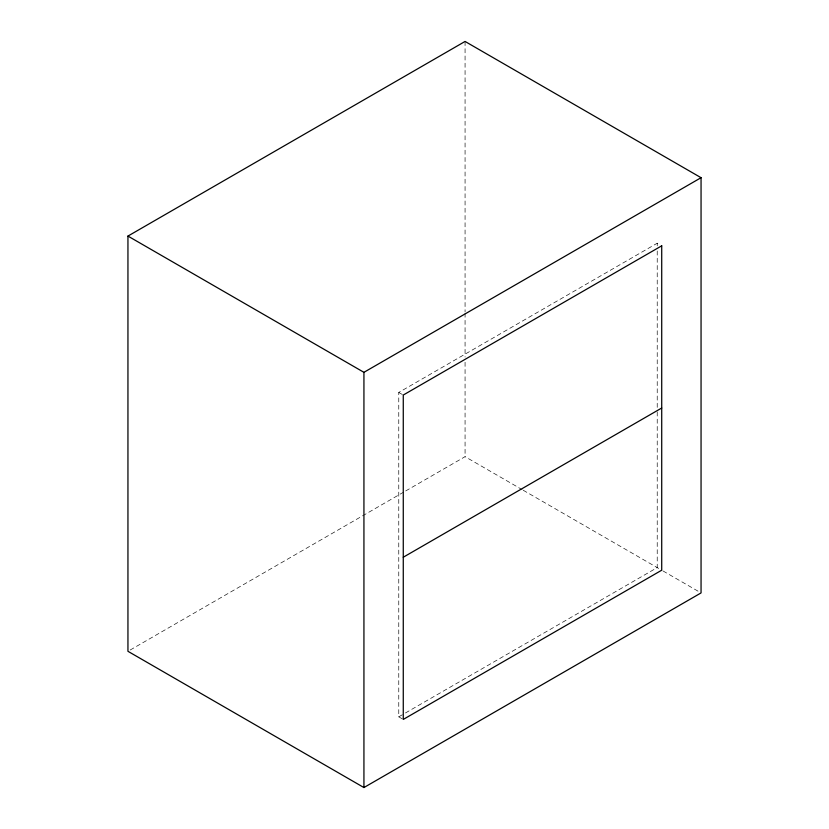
<?xml version="1.0" encoding="UTF-8"?>
<svg xmlns="http://www.w3.org/2000/svg" width="829" height="829" viewBox="0 0 829 829"><rect width="100%" height="100%" fill="white"/><g stroke="black" fill="none" stroke-linecap="round" stroke-linejoin="round"><path stroke-width="0.62" stroke-dasharray="4.14 3.11" d="M402.366 718.909L398.77 716.836L398.77 392.438L657.221 243.218L659.925 244.773M130.194 650.009L404.583 491.587M405.713 490.944L465.069 456.675L522.104 489.607M398.77 716.836L404.365 713.603M405.485 712.961L657.221 567.616L657.221 409.94M398.77 392.438L402.366 394.511M523.223 490.25L661.905 570.321M663.024 570.963L698.816 591.626M657.221 243.218L657.221 245.809M657.221 250.98L657.221 408.645M465.069 41.45L465.069 311.797M465.069 313.093L465.069 357.071M465.069 362.242L465.069 456.675"/><path stroke-width="1.24" d="M127.946 236.078L465.069 41.45L701.054 177.696L701.054 592.922L363.931 787.55L127.946 651.304L127.946 236.078L363.931 372.325L701.054 177.696M403.267 557.233L661.718 408.013M363.931 372.325L363.931 787.55M661.718 245.819L403.267 395.039L403.267 719.427L661.718 570.207L661.718 245.819"/></g></svg>
